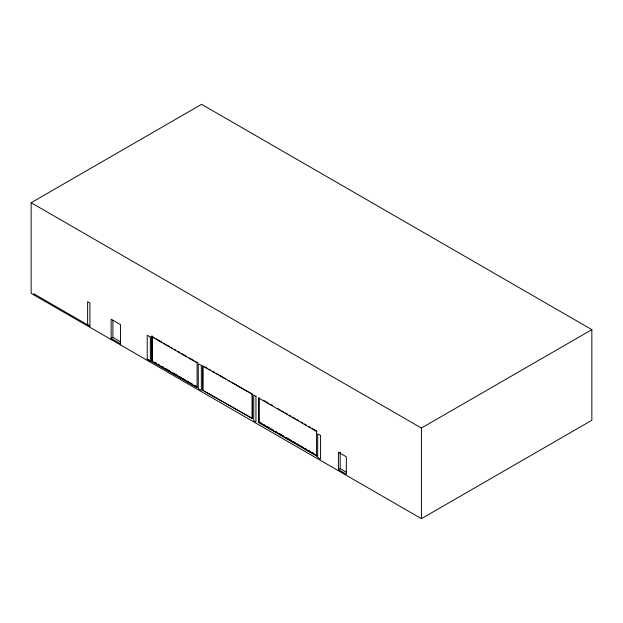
<?xml version="1.0" encoding="UTF-8"?>
<svg xmlns="http://www.w3.org/2000/svg" width="623" height="623" viewBox="0 0 623 623"><rect width="100%" height="100%" fill="white"/><g stroke="black" fill="none" stroke-linecap="round" stroke-linejoin="round"><path stroke-width="0.93" d="M31.15 202.732L201.587 104.329L591.85 329.645L591.85 420.268L421.413 518.671L31.15 293.355L31.15 202.732L421.413 428.048L591.85 329.645M112.903 320.144L112.903 337.425L111.143 338.445L120.488 343.834M151.389 336.513L152.269 336.007L152.269 360.795L151.389 361.301L151.389 336.513L197.078 362.89L197.078 387.685L151.389 361.301M252.447 394.304L202.639 365.981L202.639 390.247L252.447 418.57L252.447 394.304L249.932 392.848M258.709 398.05L259.152 397.793L259.152 422.371L317.021 455.779L316.57 456.044L258.709 422.635L258.709 398.05L316.57 431.459L317.021 431.202L311.991 428.297M202.639 390.247L252.447 418.57M258.709 422.635L259.152 422.371M338.414 469.656L346.333 474.228L346.333 456.807L338.414 452.243L338.414 469.656L340.174 468.644L340.174 452.189M263.35 400.215L268.381 403.12M270.055 404.086L272.57 405.542M277.601 408.447L280.116 409.895M281.798 410.869L283.473 411.834M285.147 412.8L287.67 414.256M289.345 415.222L291.019 416.195M292.701 417.161L295.216 418.609M296.891 419.583L298.573 420.548M301.088 422.005L302.762 422.97M304.437 423.936L306.119 424.909M308.634 426.358L310.309 427.331M204.687 366.729L207.202 368.185M208.876 369.151L210.551 370.117M212.233 371.082L214.74 372.538M216.415 373.504L218.097 374.47M219.771 375.435L225.635 378.823M228.15 380.271L229.825 381.245M231.499 382.211L248.258 391.883M154.286 337.721L151.794 336.28L151.794 361.075L197.483 387.451M155.945 338.678L161.762 342.043M163.421 343L165.079 343.958M166.746 344.916L169.238 346.357M170.897 347.315L172.555 348.273M174.222 349.23L175.881 350.188M178.373 351.629L180.031 352.587M181.698 353.553L186.682 356.426M189.174 357.867L194.158 360.74M195.817 361.698L197.483 362.664M112.903 337.425L120.691 341.926M259.581 422.129L262.096 423.578M263.778 424.543L265.453 425.517M267.127 426.482L269.65 427.939M271.324 428.904L272.999 429.87M275.514 431.326L277.196 432.292M278.87 433.265L283.901 436.17M286.416 437.619L291.447 440.523M293.129 441.497L295.645 442.945M297.319 443.911L299.001 444.884M300.675 445.85L303.191 447.306M304.865 448.272L306.547 449.238M308.221 450.211L310.737 451.659M312.419 452.633L314.093 453.599M340.174 468.644L346.505 472.296M154.761 362.236L156.428 363.193M158.086 364.151L159.745 365.109M162.237 366.55L163.904 367.508M165.562 368.473L170.546 371.347M173.038 372.788L178.022 375.661M179.681 376.619L181.348 377.585M183.006 378.543L185.498 379.983M187.157 380.941L188.824 381.899M190.482 382.857L192.141 383.815M194.633 385.255L196.3 386.213M87.617 324.708L89.922 326.031M147.215 359.113L150.322 360.904M421.413 428.048L421.413 518.671M316.57 431.459L316.57 456.044M252.074 394.515L252.074 418.788M203.012 365.763L203.012 390.029M120.488 344.932L120.488 324.63L111.143 319.233L111.143 339.535M87.617 324.863L87.617 301.734L89.922 303.066L89.922 326.187L33.642 293.698L33.642 294.788M255.96 396.321L253.748 395.044L253.748 420.618L255.96 421.896L255.96 396.321M201.338 365.514L198.27 363.746L198.27 388.588L201.338 390.356L201.338 365.514M150.322 337.051L147.215 335.26L147.215 359.269L150.322 361.06L150.322 337.051M320.572 435.5L317.691 433.834L317.691 457.531L320.572 459.198L320.572 435.5"/></g></svg>
